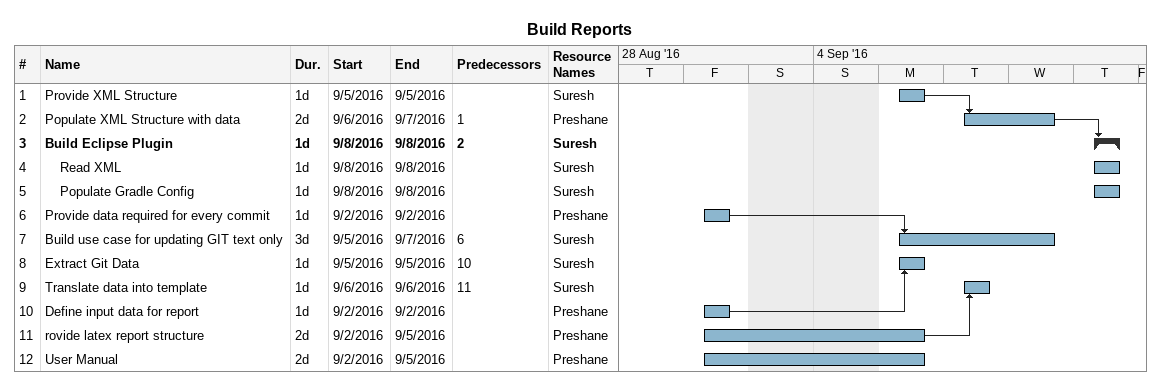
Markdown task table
Build Reports

| ID | Level | Task | Duration | Start | Finish | Predecessors | Resources |
|---|---|---|---|---|---|---|---|
| 1 | 1 | Provide XML Structure | 1d | 2016-09-05 | 2016-09-05 |  | Suresh |
| 2 | 1 | Populate XML Structure with data | 2d | 2016-09-06 | 2016-09-07 | 1 | Preshane |
| 3 | 1 | **Build Eclipse Plugin** | 1d | 2016-09-08 | 2016-09-08 | 2 | Suresh |
| 4 | 2 | Read XML | 1d | 2016-09-08 | 2016-09-08 |  | Suresh |
| 5 | 2 | Populate Gradle Config | 1d | 2016-09-08 | 2016-09-08 |  | Suresh |
| 6 | 1 | Provide data required for every commit | 1d | 2016-09-02 | 2016-09-02 |  | Preshane |
| 7 | 1 | Build use case for updating GIT text only | 3d | 2016-09-05 | 2016-09-07 | 6 | Suresh |
| 8 | 1 | Extract Git Data | 1d | 2016-09-05 | 2016-09-05 | 10 | Suresh |
| 9 | 1 | Translate data into template | 1d | 2016-09-06 | 2016-09-06 | 11 | Suresh |
| 10 | 1 | Define input data for report | 1d | 2016-09-02 | 2016-09-02 |  | Preshane |
| 11 | 1 | rovide latex report structure | 2d | 2016-09-02 | 2016-09-05 |  | Preshane |
| 12 | 1 | User Manual | 2d | 2016-09-02 | 2016-09-05 |  | Preshane |
